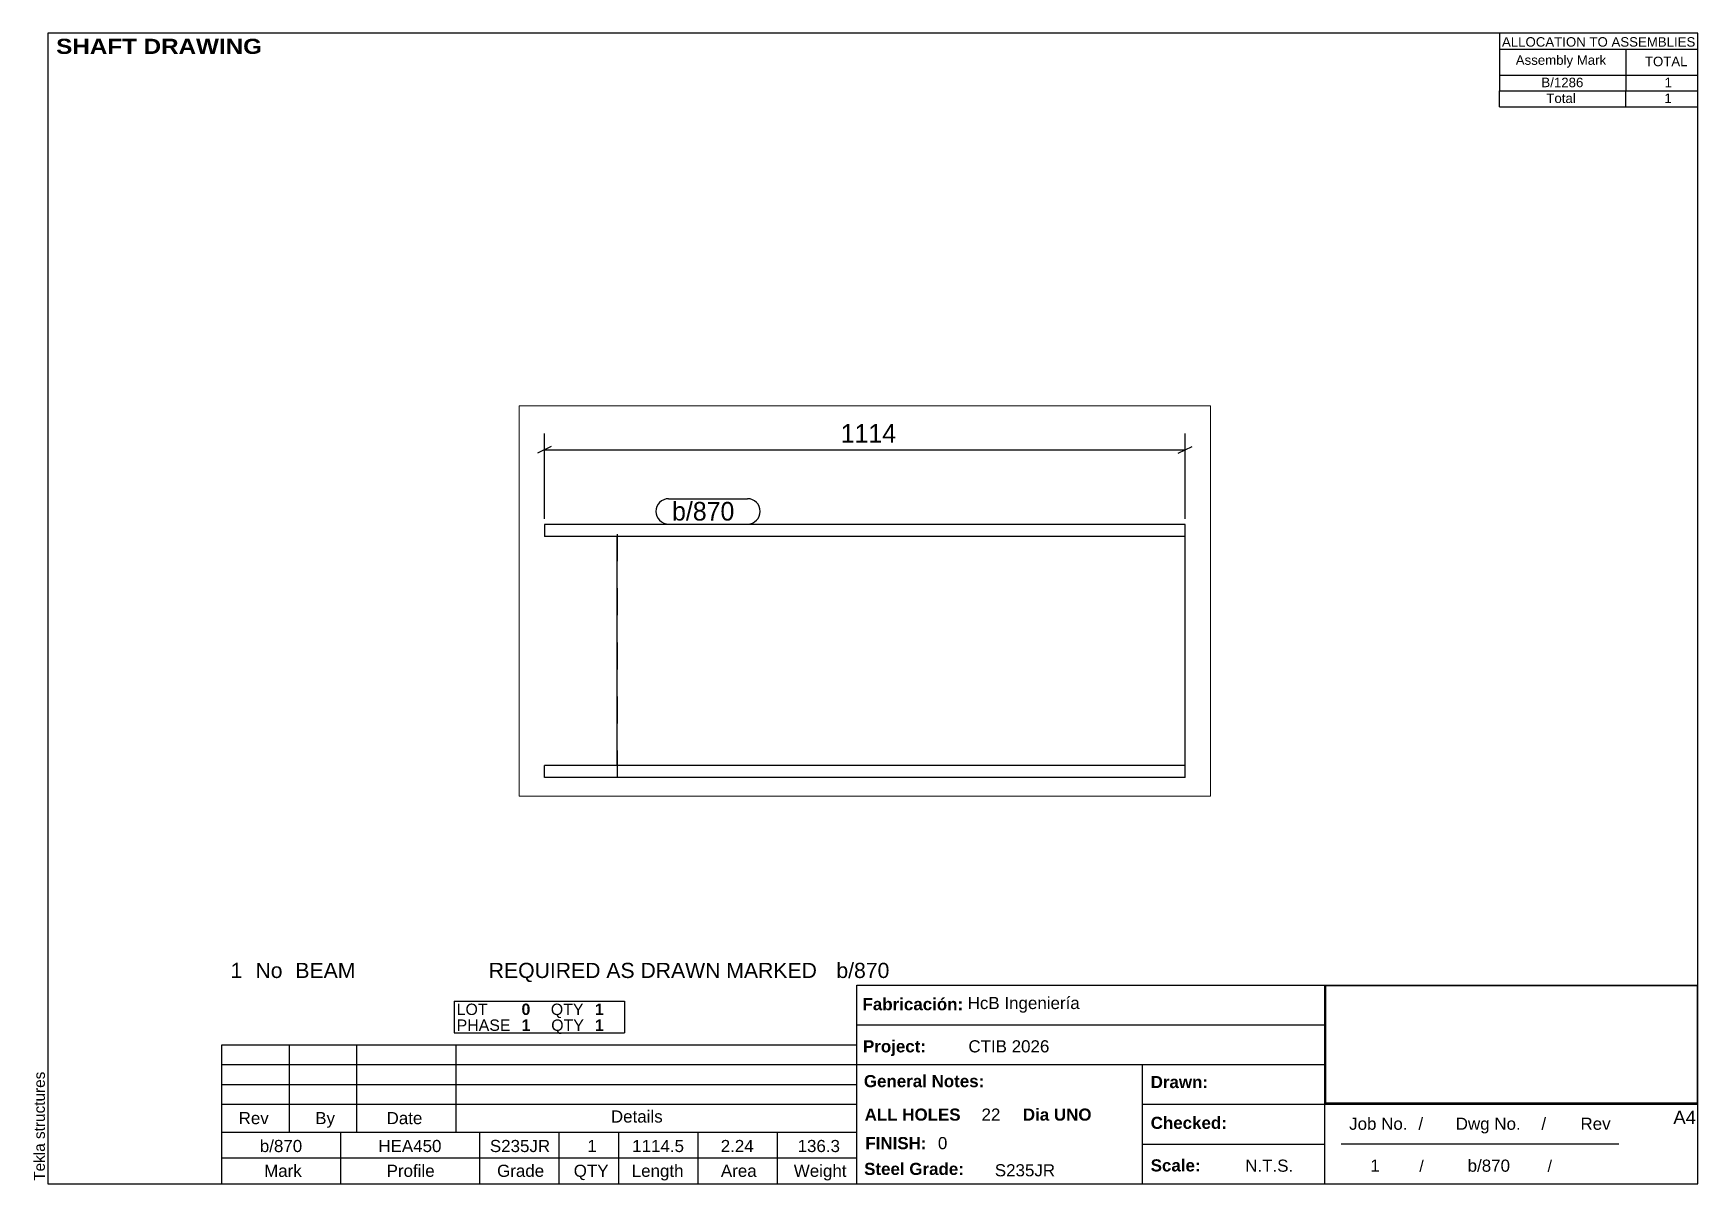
# Paper-space layout 'Layout1' of a CAD drawing. Header units: millimetres. Extents: x 2 to 292, y 5 to 205.
# The model-space entities are those that its viewports show. They can reach past a viewport. Long polylines and large blocks are cut down to what shows.
import ezdxf

# ---------------------------------------------------------------- set-up
doc = ezdxf.new("R2010")
doc.units = ezdxf.units.MM
doc.linetypes.add('DXK_LINE_DOT4', pattern=[0.9408, 0.4704, -0.4704])
doc.layers.add('Viewport layer', color=7, linetype='Continuous', plot=False)
doc.styles.add('Arial', font='ARIAL.TTF', dxfattribs={"height": 0.2})
doc.styles.add('Arial Black', font='ARIBLK.TTF', dxfattribs={"height": 0.2})
doc.styles.add('Arial Bold', font='ARIALBD.TTF', dxfattribs={"height": 0.2})
doc.styles.add('Comic Sans MS', font='COMIC.TTF', dxfattribs={"height": 0.2})

msp = doc.modelspace()

# ---------------------------------------------------------------- linework, layer by layer
at = {"color": 8, "linetype": 'Continuous'}
for p, q in [((56, 608), (32, 596)), ((44, 482), (44, 630.4)), ((1146.5, 596), (1170.5, 608)), ((1158.5, 482), (1158.5, 630.4)), ((44, 602), (1158.5, 602))]:
    msp.add_line(p, q, dxfattribs=at)
at = {"color": 7, "linetype": 'Continuous'}
for p, q in [((1158.5, 472), (44, 472)), ((44, 472), (44, 451)), ((1158.5, 451), (1158.5, 472)), ((1158.5, 451), (44, 451)), ((170.6, 53), (170.6, 451)), ((1158.5, 53), (1158.5, 451)), ((1158.5, 53), (44, 53)), ((44, 32), (44, 53)), ((1158.5, 32), (44, 32)), ((1158.5, 32), (1158.5, 53))]:
    msp.add_line(p, q, dxfattribs=at)
at = {"color": 7, "linetype": 'DXK_LINE_DOT4'}
for p, q in [((171.1, 32), (171.1, 472)), ((1158.5, 451), (1158.5, 472)), ((1158.5, 53), (1158.5, 451)), ((1158.5, 32), (1158.5, 53))]:
    msp.add_line(p, q, dxfattribs=at)

# ---------------------------------------------------------------- next in the draw order: wipeouts: each hides what was drawn before it
at = {"color": 0}
for points in [[(649.5, 608), (649.5, 652.8), (553, 652.8), (553, 608)], [(391.4, 479), (391.4, 511), (266, 511), (266, 479)]]:
    msp.add_wipeout(points, dxfattribs=at)

# ---------------------------------------------------------------- next in the draw order: texts
at = {"color": 3, "style": 'Comic Sans MS'}
msp.add_text('1114', height=32.38, dxfattribs=at).set_placement((559.4, 614.4))

# ---------------------------------------------------------------- next in the draw order: wipeouts: each hides what was drawn before it
at = {"color": 0}
msp.add_wipeout([(391.4, 479), (391.4, 511), (266, 511), (266, 479)], dxfattribs=at)

# ---------------------------------------------------------------- next in the draw order: linework, layer by layer
at = {"color": 7, "linetype": 'Continuous'}
for p, q in [((260, 517), (397.4, 517)), ((260, 473), (397.4, 473))]:
    msp.add_line(p, q, dxfattribs=at)
for centre, start, end in [((260, 495), 90, 270), ((397.4, 495), 270, 90)]:
    msp.add_arc(centre, 22, start, end, dxfattribs=at)

# ---------------------------------------------------------------- next in the draw order: texts
at = {"color": 3, "style": 'Comic Sans MS'}
msp.add_text('b/870', height=32.38, dxfattribs=at).set_placement((266, 479))

psp = doc.layouts.get("Layout1")

# ---------------------------------------------------------------- linework, layer by layer
at = {"color": 5, "linetype": 'Continuous'}
for p, q in [((292, 205), (5, 205)), ((5, 205), (5, 5)), ((292, 5), (292, 205)), ((5, 5), (292, 5))]:
    psp.add_line(p, q, dxfattribs=at)
at = {"color": 7, "linetype": 'Continuous'}
for p, q in [((257.51, 205), (257.51, 197.75)), ((257.57, 202.24), (292, 202.24)), ((279.49, 202.24), (279.49, 197.75)), ((257.51, 197.75), (257.51, 195)), ((257.57, 197.75), (292, 197.75)), ((279.49, 197.75), (279.49, 195)), ((257.51, 192.23), (257.51, 194.99)), ((257.54, 194.99), (292, 194.99)), ((279.49, 192.23), (279.49, 194.99)), ((257.51, 192.23), (292, 192.23)), ((145.72, 5), (145.72, 39.5)), ((145.75, 39.5), (292, 39.5)), ((227.14, 5), (227.14, 39.5)), ((75.68, 36.74), (105.35, 36.74)), ((75.68, 36.74), (75.68, 33.98)), ((105.35, 36.74), (105.35, 33.98)), ((75.68, 33.98), (75.68, 31.22)), ((105.35, 33.98), (105.35, 31.22)), ((145.72, 32.6), (227.14, 32.6)), ((35.31, 13.97), (35.31, 29.15)), ((35.31, 29.15), (145.71, 29.15)), ((47.04, 13.97), (47.04, 29.15)), ((58.77, 13.97), (58.77, 29.15)), ((75.68, 31.22), (105.35, 31.22)), ((76.02, 13.97), (76.02, 29.15)), ((145.71, 13.97), (145.71, 29.15)), ((35.31, 25.7), (145.71, 25.7)), ((145.72, 25.7), (227.14, 25.7)), ((195.4, 5), (195.4, 25.7)), ((35.31, 22.25), (145.71, 22.25)), ((35.31, 18.8), (145.71, 18.8)), ((195.4, 18.8), (292, 18.8)), ((35.31, 13.96), (145.71, 13.97)), ((35.31, 9.49), (35.31, 13.96)), ((56.01, 9.49), (56.01, 13.97)), ((80.16, 9.49), (80.16, 13.97)), ((93.96, 9.49), (93.96, 13.97)), ((104.31, 9.49), (104.31, 13.97)), ((118.11, 9.49), (118.11, 13.97)), ((131.91, 9.49), (131.91, 13.97)), ((195.4, 11.9), (227.14, 11.9)), ((229.99, 11.92), (278.29, 11.92)), ((35.31, 9.48), (145.72, 9.49)), ((35.31, 5), (35.31, 9.48)), ((56.01, 5), (56.01, 9.48)), ((80.16, 5), (80.16, 9.48)), ((93.96, 5), (93.96, 9.48)), ((104.31, 5), (104.31, 9.48)), ((118.11, 5), (118.11, 9.48)), ((131.91, 5), (131.91, 9.48))]:
    psp.add_line(p, q, dxfattribs=at)
at = {"color": 2, "linetype": 'Continuous'}
for p, q in [((227.28, 39.46), (291.86, 39.46)), ((227.29, 19.02), (227.29, 39.46)), ((291.96, 19.03), (291.96, 39.47)), ((227.28, 19.03), (291.86, 19.03))]:
    psp.add_line(p, q, dxfattribs=at)

# ---------------------------------------------------------------- texts
at = {"color": 7}
for s, height, style, p in [(' SHAFT DRAWING', 2.6342, 'Arial Black', (5.3, 201.42)), ('ALLOCATION TO ASSEMBLIES', 1.6475, 'Arial', (257.95, 202.68)), ('Assembly Mark', 1.6475, 'Arial', (260.35, 199.52)), ('TOTAL', 1.648, 'Arial', (282.81, 199.28)), ('REQUIRED AS DRAWN MARKED', 2.636, 'Arial', (81.71, 40.76)), ('b/870', 2.636, 'Arial', (142.18, 40.76)), ('1', 2.64, 'Arial', (36.8, 40.76)), ('No', 2.636, 'Arial', (41.13, 40.76)), ('BEAM', 2.636, 'Arial', (48.08, 40.76)), ('b/870', 2.109, 'Arial', (41.89, 10.5)), ('HEA450', 2.109, 'Arial', (62.51, 10.5)), ('S235JR', 2.109, 'Arial', (81.91, 10.5)), ('1', 2.11, 'Arial', (98.86, 10.5)), ('1114.5', 2.109, 'Arial', (106.66, 10.5)), ('2.24', 2.109, 'Arial', (122.06, 10.5)), ('136.3', 2.109, 'Arial', (135.43, 10.5)), ('FINISH:', 2.107, 'Arial Bold', (147.22, 11)), ('0', 2.11, 'Arial', (159.84, 11))]:
    psp.add_text(s, height=height, dxfattribs=dict(at, style=style)).set_placement(p)
at = {"color": 7, "linetype": 'Continuous'}
for s, height, style, p in [('B/1286', 1.648, 'Arial', (264.81, 195.63)), ('1', 1.65, 'Arial', (286.23, 195.63)), ('Total', 1.648, 'Arial', (265.67, 192.88)), ('1', 1.65, 'Arial', (286.21, 192.88)), ('LOT', 1.977, 'Arial', (76.13, 34.33)), ('0', 1.98, 'Arial Bold', (87.41, 34.33)), ('QTY', 1.977, 'Arial', (92.51, 34.33)), ('1', 1.98, 'Arial Bold', (100.18, 34.33)), ('Fabricación:', 2.1074, 'Arial Bold', (146.73, 35.16)), ('HcB Ingeniería', 2.1088, 'Arial', (165.02, 35.36)), ('PHASE', 1.977, 'Arial', (76.13, 31.57)), ('1', 1.98, 'Arial Bold', (87.41, 31.57)), ('QTY', 1.977, 'Arial', (92.58, 31.57)), ('1', 1.98, 'Arial Bold', (100.18, 31.57)), ('Project:', 2.107, 'Arial Bold', (146.81, 27.83)), ('CTIB 2026', 2.109, 'Arial', (165.14, 27.83)), ('General Notes:', 2.1074, 'Arial Bold', (146.96, 21.78)), ('Drawn:', 2.107, 'Arial Bold', (196.85, 21.62)), ('Rev', 2.109, 'Arial', (38.21, 15.35)), ('By', 2.109, 'Arial', (51.53, 15.35)), ('Date', 2.109, 'Arial', (63.94, 15.35)), ('Details', 2.109, 'Arial', (102.96, 15.63)), ('ALL HOLES', 2.107, 'Arial Bold', (147.1, 15.96)), ('22', 2.109, 'Arial', (167.43, 15.96)), ('Dia UNO', 2.107, 'Arial Bold', (174.62, 15.96)), ('A4', 2.307, 'Arial', (287.76, 15.38)), ('Checked:', 2.107, 'Arial Bold', (196.85, 14.53)), ('Job No.', 2.109, 'Arial', (231.37, 14.37)), ('/', 2.11, 'Arial', (243.42, 14.37)), ('Dwg No.', 2.109, 'Arial', (249.91, 14.37)), ('/', 2.11, 'Arial', (264.81, 14.37)), ('Rev', 2.109, 'Arial', (271.61, 14.37)), ('Steel Grade:', 2.1074, 'Arial Bold', (147.01, 6.52)), ('Scale:', 2.107, 'Arial Bold', (196.85, 7.13)), ('N.T.S.', 2.109, 'Arial', (213.29, 7.08)), ('1', 2.11, 'Arial', (235.04, 7.08)), ('/', 1.98, 'Arial', (243.58, 7.08)), ('b/870', 2.109, 'Arial', (251.98, 7.08)), ('/', 1.98, 'Arial', (265.88, 7.08)), ('Mark', 2.109, 'Arial', (42.64, 6.19)), ('Profile', 2.109, 'Arial', (63.95, 6.19)), ('Grade', 2.109, 'Arial', (83.16, 6.19)), ('QTY', 2.109, 'Arial', (96.49, 6.19)), ('Length', 2.109, 'Arial', (106.58, 6.19)), ('Area', 2.109, 'Arial', (122.09, 6.19)), ('Weight', 2.109, 'Arial', (134.77, 6.19)), ('S235JR', 2.109, 'Arial', (169.74, 6.28))]:
    psp.add_text(s, height=height, dxfattribs=dict(at, style=style)).set_placement(p)
at = {"color": 174, "linetype": 'Continuous', "style": 'Arial'}
psp.add_text('Tekla structures', height=1.9102, rotation=90, dxfattribs=at).set_placement((4.5, 5.5))

# ---------------------------------------------------------------- viewports
at = {"layer": 'Viewport layer', "view_target_point": (601.25, 339.2)}
psp.add_viewport(center=(147.12, 106.31), size=(120.25, 67.84), view_center_point=(0, 0), view_height=678.4, dxfattribs=at)

doc.saveas('drawing.dxf')
